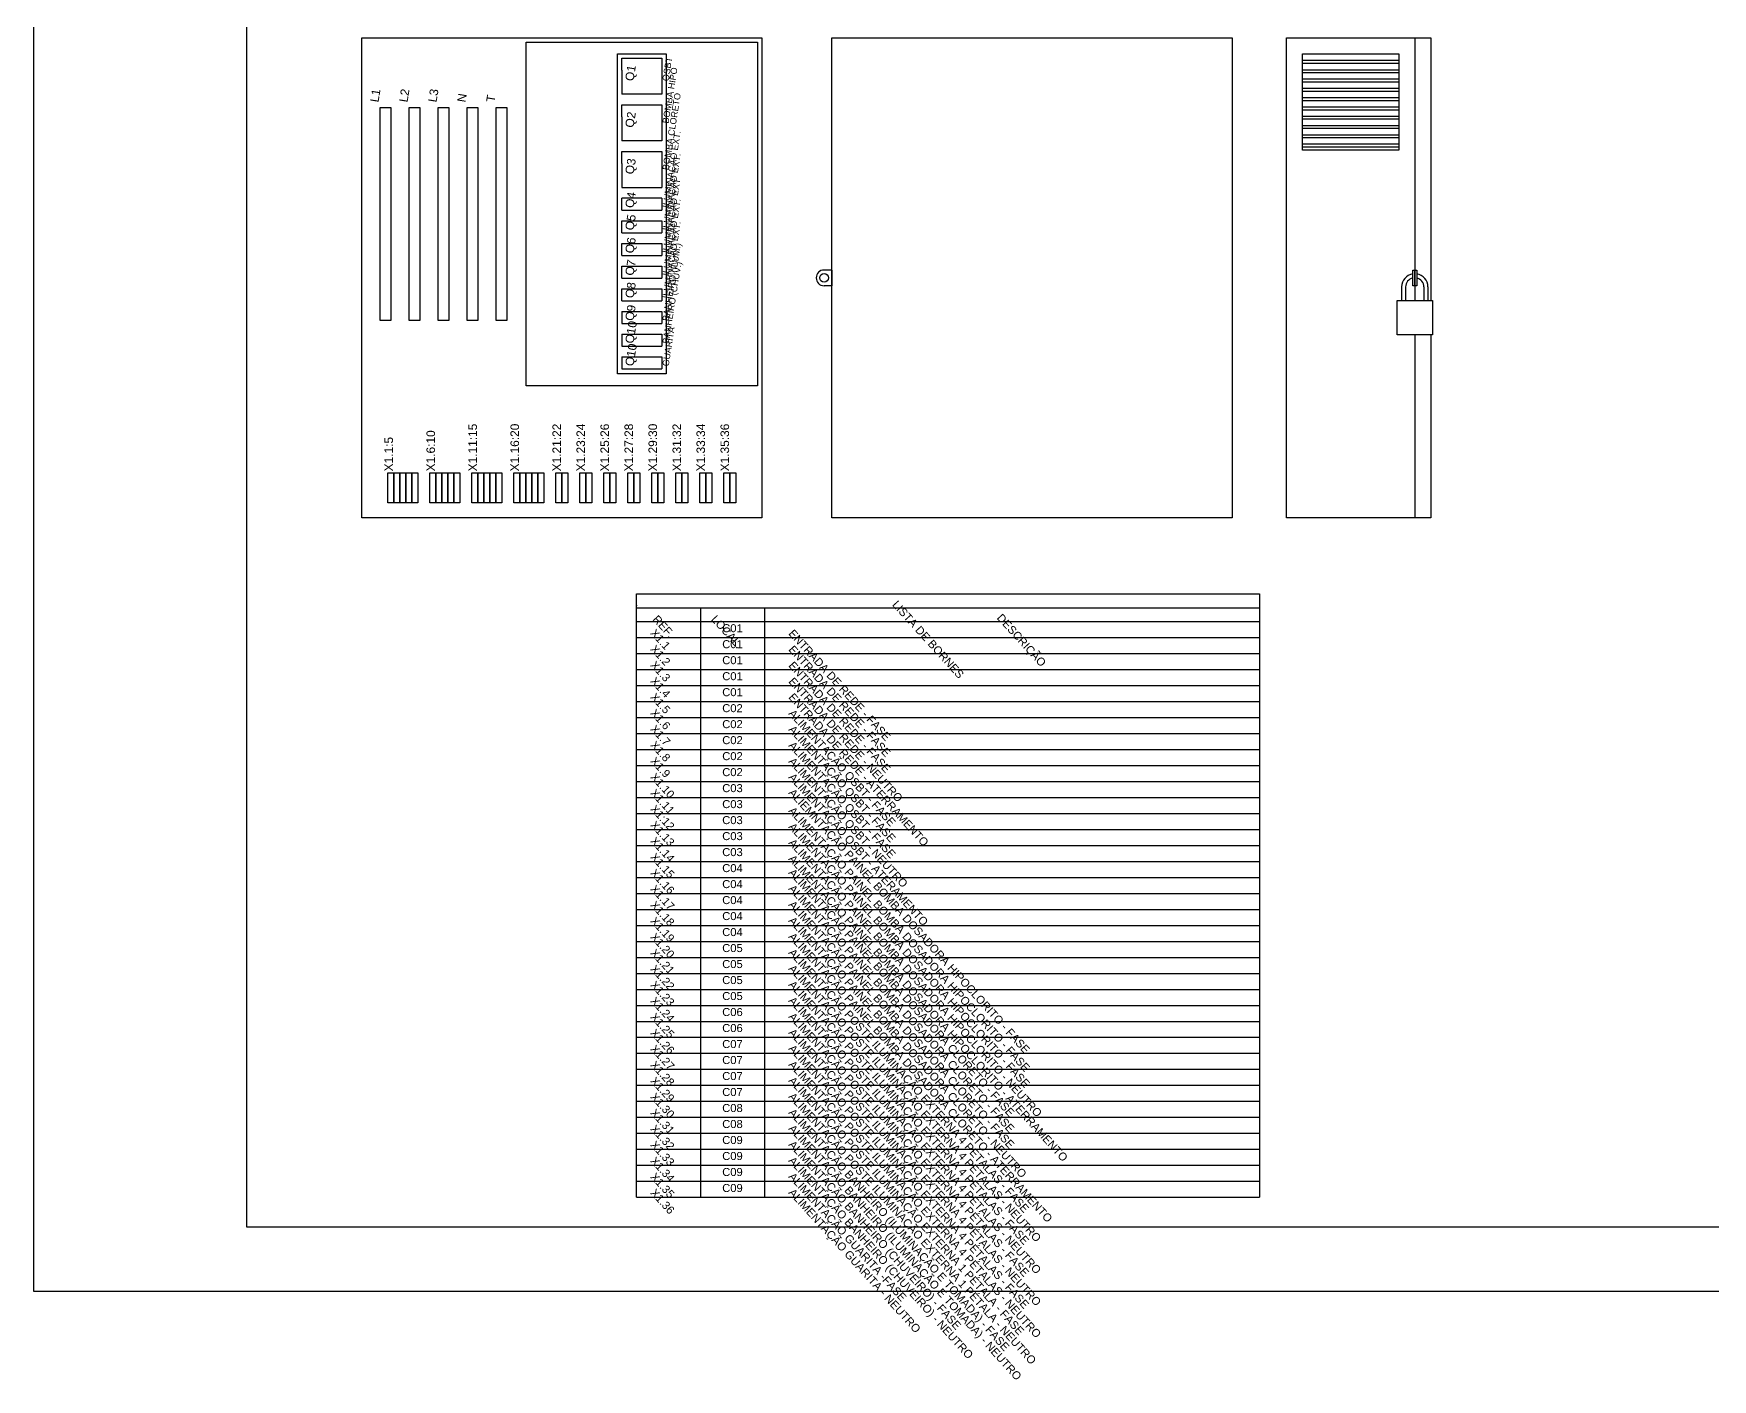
# Model space of a CAD drawing. Header units: millimetres. Extents: x 100 to 940, y 79 to 694.
# Drawn here: x 100 to 493.4, y 79.3 to 394.9 of the extents above; entities that cross this region are included whole.
import ezdxf

# ---------------------------------------------------------------- set-up
doc = ezdxf.new("R2010")
doc.units = ezdxf.units.MM
doc.styles.add('Annotative', font='Arial.ttf')
doc.styles.add('Notes', font='Arial.ttf', dxfattribs={"height": 3})

msp = doc.modelspace()

# ---------------------------------------------------------------- linework, layer by layer
for p, q in [((423.65, 393.82), (423.65, 332.3)), ((237.84, 389.06), (247.21, 389.06)), ((237.84, 386.25), (237.84, 389.06)), ((237.84, 386.25), (237.84, 380.62)), ((247.21, 389.06), (247.21, 386.25)), ((247.21, 386.25), (247.21, 380.62)), ((419.9, 388.56), (397.37, 388.56)), ((397.37, 387.89), (419.9, 387.89)), ((397.37, 386.38), (419.9, 386.38)), ((397.37, 385.71), (419.9, 385.71)), ((397.37, 384.21), (419.9, 384.21)), ((397.37, 383.53), (419.9, 383.53)), ((397.37, 382.03), (419.9, 382.03)), ((247.21, 380.62), (237.84, 380.62)), ((237.84, 378.12), (247.21, 378.12)), ((237.84, 375.31), (237.84, 378.12)), ((247.21, 378.12), (247.21, 375.31)), ((397.37, 381.35), (419.9, 381.35)), ((397.37, 379.85), (419.9, 379.85)), ((397.37, 379.17), (419.9, 379.17)), ((397.37, 377.67), (419.9, 377.67)), ((237.84, 375.31), (237.84, 369.68)), ((247.21, 375.31), (247.21, 369.68)), ((397.37, 377), (419.9, 377)), ((397.37, 375.5), (419.9, 375.5)), ((397.37, 374.82), (419.9, 374.82)), ((397.37, 373.32), (419.9, 373.32)), ((397.37, 372.64), (419.9, 372.64)), ((397.37, 371.14), (419.9, 371.14)), ((397.37, 370.46), (419.9, 370.46)), ((247.21, 369.68), (237.84, 369.68)), ((237.84, 367.18), (247.21, 367.18)), ((237.84, 364.37), (237.84, 367.18)), ((247.21, 367.18), (247.21, 364.37)), ((397.37, 368.96), (419.9, 368.96)), ((397.37, 368.29), (419.9, 368.29)), ((237.84, 364.37), (237.84, 358.75)), ((247.21, 364.37), (247.21, 358.75)), ((237.84, 358.75), (247.21, 358.75)), ((247.21, 356.25), (237.84, 356.25)), ((237.84, 353.43), (237.84, 356.25)), ((247.21, 356.25), (247.21, 353.43)), ((237.84, 353.43), (247.21, 353.43)), ((237.84, 350.93), (247.21, 350.93)), ((237.84, 348.12), (237.84, 350.93)), ((247.21, 350.93), (247.21, 348.12)), ((237.84, 348.12), (247.21, 348.12)), ((237.84, 345.62), (247.21, 345.62)), ((237.84, 342.81), (237.84, 345.62)), ((237.84, 342.81), (247.21, 342.81)), ((247.21, 345.62), (247.21, 342.81)), ((237.84, 340.31), (247.21, 340.31)), ((237.84, 337.5), (237.84, 340.31)), ((247.21, 340.31), (247.21, 337.5)), ((287.08, 339.41), (285.23, 339.41)), ((287.08, 339.41), (287.08, 335.72)), ((237.84, 337.5), (247.21, 337.5)), ((237.84, 335), (247.21, 335)), ((237.84, 332.18), (237.84, 335)), ((247.21, 335), (247.21, 332.18)), ((287.08, 335.72), (285.23, 335.72)), ((237.84, 332.18), (247.21, 332.18)), ((237.84, 329.68), (247.21, 329.68)), ((237.84, 329.68), (237.84, 326.87)), ((237.84, 326.87), (247.21, 326.87)), ((247.21, 329.68), (247.21, 326.87)), ((237.84, 324.37), (247.21, 324.37)), ((237.84, 324.37), (237.84, 321.56)), ((247.21, 324.37), (247.21, 321.56)), ((423.65, 324.23), (423.65, 281.32)), ((237.84, 321.56), (247.21, 321.56)), ((237.84, 319.06), (247.21, 319.06)), ((237.84, 319.06), (237.84, 316.25)), ((247.21, 319.06), (247.21, 316.25)), ((237.84, 316.25), (247.21, 316.25)), ((241.28, 122), (241.28, 263.47)), ((241.28, 263.47), (387.29, 263.47)), ((241.28, 260.21), (387.29, 260.21)), ((256.28, 260.21), (256.28, 122)), ((271.28, 260.21), (271.28, 122)), ((387.29, 263.47), (387.29, 122)), ((241.28, 257), (387.29, 257)), ((241.28, 253.25), (387.29, 253.25)), ((241.28, 249.5), (387.29, 249.5)), ((241.28, 245.75), (387.29, 245.75)), ((241.28, 242), (387.29, 242)), ((241.28, 238.25), (387.29, 238.25)), ((241.28, 234.5), (387.29, 234.5)), ((241.28, 230.75), (387.29, 230.75)), ((241.28, 227), (387.29, 227)), ((241.28, 223.25), (387.29, 223.25)), ((241.28, 219.5), (387.29, 219.5)), ((241.28, 215.75), (387.29, 215.75)), ((241.28, 212), (387.29, 212)), ((241.28, 208.25), (387.29, 208.25)), ((241.28, 204.5), (387.29, 204.5)), ((241.28, 200.75), (387.29, 200.75)), ((241.28, 197), (387.29, 197)), ((241.28, 193.25), (387.29, 193.25)), ((241.28, 189.5), (387.29, 189.5)), ((241.28, 185.75), (387.29, 185.75)), ((241.28, 182), (387.29, 182)), ((241.28, 178.25), (387.29, 178.25)), ((241.28, 174.5), (387.29, 174.5)), ((241.28, 170.75), (387.29, 170.75)), ((241.28, 167), (387.29, 167)), ((241.28, 163.25), (387.29, 163.25)), ((241.28, 159.5), (387.29, 159.5)), ((241.28, 155.75), (387.29, 155.75)), ((241.28, 152), (387.29, 152)), ((241.28, 152), (387.29, 152)), ((241.28, 148.25), (387.29, 148.25)), ((241.28, 144.5), (387.29, 144.5)), ((241.28, 140.75), (387.29, 140.75)), ((241.28, 137), (387.29, 137)), ((241.28, 133.25), (387.29, 133.25)), ((241.28, 129.5), (387.29, 129.5)), ((241.28, 125.75), (387.29, 125.75)), ((241.28, 122), (387.29, 122))]:
    msp.add_line(p, q)
at = {"linetype": 'Continuous'}
for p, q in [((423.65, 335.72), (423.65, 339.41)), ((420.55, 335.43), (420.55, 332.3)), ((421.51, 335.43), (421.51, 332.3)), ((425.79, 335.43), (425.79, 332.3)), ((426.75, 335.43), (426.75, 332.3))]:
    msp.add_line(p, q, dxfattribs=at)
for points in [[(100, 100), (940, 100), (940, 693.94), (100, 693.94)], [(150, 679), (925, 679), (925, 115), (150, 115)], [(176.9, 393.82), (270.65, 393.82), (270.65, 281.32), (176.9, 281.32)], [(287.08, 393.82), (380.83, 393.82), (380.83, 281.32), (287.08, 281.32)], [(215.4, 392.82), (269.65, 392.82), (269.65, 312.28), (215.4, 312.28)], [(236.84, 390.06), (248.21, 390.06), (248.21, 315.04), (236.84, 315.04)], [(397.37, 390.06), (419.9, 390.06), (419.9, 367.54), (397.37, 367.54)], [(181.2, 377.55), (183.7, 377.55), (183.7, 327.55), (181.2, 327.55)], [(188, 377.55), (190.5, 377.55), (190.5, 327.55), (188, 327.55)], [(194.8, 377.55), (197.3, 377.55), (197.3, 327.55), (194.8, 327.55)], [(201.6, 377.55), (204.1, 377.55), (204.1, 327.55), (201.6, 327.55)], [(208.4, 377.55), (210.9, 377.55), (210.9, 327.55), (208.4, 327.55)], [(182.99, 284.83), (182.99, 291.86), (184.4, 291.86), (184.4, 284.83)], [(184.4, 284.83), (184.4, 291.86), (185.81, 291.86), (185.81, 284.83)], [(185.81, 284.83), (185.81, 291.86), (187.21, 291.86), (187.21, 284.83)], [(187.21, 284.83), (187.21, 291.86), (188.62, 291.86), (188.62, 284.83)], [(188.62, 284.83), (188.62, 291.86), (190.02, 291.86), (190.02, 284.83)], [(192.84, 284.83), (192.84, 291.86), (194.24, 291.86), (194.24, 284.83)], [(194.24, 284.83), (194.24, 291.86), (195.65, 291.86), (195.65, 284.83)], [(195.65, 284.83), (195.65, 291.86), (197.06, 291.86), (197.06, 284.83)], [(197.06, 284.83), (197.06, 291.86), (198.46, 291.86), (198.46, 284.83)], [(198.46, 284.83), (198.46, 291.86), (199.87, 291.86), (199.87, 284.83)], [(202.68, 284.83), (202.68, 291.86), (204.09, 291.86), (204.09, 284.83)], [(204.09, 284.83), (204.09, 291.86), (205.49, 291.86), (205.49, 284.83)], [(205.49, 284.83), (205.49, 291.86), (206.9, 291.86), (206.9, 284.83)], [(206.9, 284.83), (206.9, 291.86), (208.31, 291.86), (208.31, 284.83)], [(208.31, 284.83), (208.31, 291.86), (209.71, 291.86), (209.71, 284.83)], [(212.52, 284.83), (212.52, 291.86), (213.93, 291.86), (213.93, 284.83)], [(213.93, 284.83), (213.93, 291.86), (215.34, 291.86), (215.34, 284.83)], [(215.34, 284.83), (215.34, 291.86), (216.74, 291.86), (216.74, 284.83)], [(216.74, 284.83), (216.74, 291.86), (218.15, 291.86), (218.15, 284.83)], [(218.15, 284.83), (218.15, 291.86), (219.56, 291.86), (219.56, 284.83)], [(222.37, 284.83), (222.37, 291.86), (223.77, 291.86), (223.77, 284.83)], [(223.77, 284.83), (223.77, 291.86), (225.18, 291.86), (225.18, 284.83)], [(227.99, 284.83), (227.99, 291.86), (229.4, 291.86), (229.4, 284.83)], [(229.4, 284.83), (229.4, 291.86), (230.81, 291.86), (230.81, 284.83)], [(233.62, 284.83), (233.62, 291.86), (235.02, 291.86), (235.02, 284.83)], [(235.02, 284.83), (235.02, 291.86), (236.43, 291.86), (236.43, 284.83)], [(239.24, 284.83), (239.24, 291.86), (240.65, 291.86), (240.65, 284.83)], [(240.65, 284.83), (240.65, 291.86), (242.06, 291.86), (242.06, 284.83)], [(244.87, 284.83), (244.87, 291.86), (246.27, 291.86), (246.27, 284.83)], [(246.27, 284.83), (246.27, 291.86), (247.68, 291.86), (247.68, 284.83)], [(250.49, 284.83), (250.49, 291.86), (251.9, 291.86), (251.9, 284.83)], [(251.9, 284.83), (251.9, 291.86), (253.31, 291.86), (253.31, 284.83)], [(256.12, 284.83), (256.12, 291.86), (257.52, 291.86), (257.52, 284.83)], [(257.52, 284.83), (257.52, 291.86), (258.93, 291.86), (258.93, 284.83)], [(261.74, 284.83), (261.74, 291.86), (263.15, 291.86), (263.15, 284.83)], [(263.15, 284.83), (263.15, 291.86), (264.56, 291.86), (264.56, 284.83)]]:
    msp.add_lwpolyline(points, close=True)
msp.add_lwpolyline([(427.41, 324.23), (427.41, 281.32), (393.62, 281.32), (393.62, 393.82), (427.41, 393.82), (427.41, 332.3)])
for points in [[(423.2, 339.41), (424.11, 339.41), (424.11, 335.72), (423.2, 335.72)], [(419.51, 332.3), (427.79, 332.3), (427.79, 324.23), (419.51, 324.23)]]:
    msp.add_lwpolyline(points, close=True, dxfattribs=at)
msp.add_circle((285.23, 337.57), 1.01)
msp.add_arc((285.23, 337.57), 1.84, 90, 270)
for radius, start, end in [(3.1, 98.4631, 180), (3.1, 0, 81.5369), (2.14, 102.3098, 180), (2.14, 0, 77.6902)]:
    msp.add_arc((423.65, 335.43), radius, start, end, dxfattribs=at)
msp.add_point((241.28, 260.75))
msp.add_point((241.28, 260.75))

# ---------------------------------------------------------------- texts
for s, height, rotation, style, p in [('Q1', 2, 80.899, 'Notes', (240.56, 383.6)), ('BOMBA HIPO', 1.5, 80.899, 'Notes', (248.8, 373.68)), ('QSBT', 1.5, 80.899, 'Notes', (248.8, 383.6)), ('L2', 2, 80.899, 'Notes', (187.61, 378.63)), ('L3', 2, 80.899, 'Notes', (194.41, 378.63)), ('L1', 2, 80.899, 'Notes', (180.81, 378.63)), ('N', 2, 80.899, 'Notes', (201.21, 378.63)), ('T', 2, 80.899, 'Notes', (208.01, 378.63)), ('BOMBA CLORETO', 1.5, 80.899, 'Notes', (248.8, 362.74)), ('Q2', 2, 80.899, 'Notes', (240.56, 372.67)), ('ILUMINAÇÃO EXT.', 1.5, 80.899, 'Notes', (248.8, 353.91)), ('ILUMINAÇÃO EXT.', 1.5, 80.899, 'Notes', (248.8, 348.6)), ('Q3', 2, 80.899, 'Notes', (240.56, 361.73)), ('ILUMINAÇÃO EXT', 1.5, 80.899, 'Notes', (248.8, 343.29)), ('Q4', 2, 80.899, 'Notes', (240.56, 353.84)), ('ILUMINAÇÃO EXT.', 1.5, 80.899, 'Notes', (248.8, 337.98)), ('Q5', 2, 80.899, 'Notes', (240.56, 348.6)), ('ILUMINAÇÃO EXT.', 1.5, 80.899, 'Notes', (248.8, 332.66)), ('Q6', 2, 80.899, 'Notes', (240.56, 343.21)), ('BANHEIRO (ILUM.)', 1.5, 80.899, 'Notes', (248.8, 327.35)), ('Q7', 2, 80.899, 'Notes', (240.56, 337.98)), ('BANHEIRO (CHUV.)', 1.5, 80.899, 'Notes', (248.8, 322.04)), ('Q8', 2, 80.899, 'Notes', (240.56, 332.7)), ('Q9', 2, 80.899, 'Notes', (240.56, 327.38)), ('Q10', 2, 80.899, 'Notes', (240.56, 322.07)), ('GUARITA', 1.5, 80.899, 'Notes', (248.8, 316.73)), ('Q10', 2, 80.899, 'Notes', (240.56, 316.76)), ('X1.11:15', 2, 90, 'Annotative', (203.9, 292.2)), ('X1.16:20', 2, 90, 'Annotative', (213.75, 292.2)), ('X1.21:22', 2, 90, 'Annotative', (223.59, 292.2)), ('X1.23:24', 2, 90, 'Annotative', (229.22, 292.2)), ('X1.25:26', 2, 90, 'Annotative', (234.84, 292.2)), ('X1.27:28', 2, 90, 'Annotative', (240.47, 292.2)), ('X1.29:30', 2, 90, 'Annotative', (246.09, 292.2)), ('X1.31:32', 2, 90, 'Annotative', (251.72, 292.2)), ('X1.33:34', 2, 90, 'Annotative', (257.34, 292.2)), ('X1.35:36', 2, 90, 'Annotative', (262.97, 292.2)), ('X1.1:5', 2, 90, 'Annotative', (184.22, 292.2)), ('X1.6:10', 2, 90, 'Annotative', (194.06, 292.2)), ('LISTA DE BORNES', 1.875, 312.1646, 'Notes', (301.07, 260.84)), ('REF.', 1.875, 312.1646, 'Notes', (244.94, 257.42)), ('LOCAL.', 1.875, 312.1646, 'Notes', (258.65, 257.42)), ('DESCRIÇÃO', 1.875, 312.1646, 'Notes', (325.59, 257.76)), ('X1.1', 1.875, 312.1646, 'Notes', (244.39, 254.18)), ('ENTRADA DE REDE - FASE', 1.875, 312.1646, 'Notes', (276.77, 254.08)), ('X1.2', 1.875, 312.1646, 'Notes', (244.39, 250.43)), ('X1.3', 1.875, 312.1646, 'Notes', (244.39, 246.68)), ('ENTRADA DE REDE - FASE', 1.875, 312.1646, 'Notes', (276.77, 250.33)), ('X1.4', 1.875, 312.1646, 'Notes', (244.39, 242.93)), ('ENTRADA DE REDE - FASE', 1.875, 312.1646, 'Notes', (276.77, 246.58)), ('ENTRADA DE REDE - NEUTRO', 1.875, 312.1646, 'Notes', (276.77, 242.83)), ('X1.5', 1.875, 312.1646, 'Notes', (244.39, 239.18)), ('ENTRADA DE REDE - ATERRAMENTO', 1.875, 312.1646, 'Notes', (276.77, 239.14)), ('X1.6', 1.875, 312.1646, 'Notes', (244.39, 235.43)), ('X1.7', 1.875, 312.1646, 'Notes', (244.39, 231.68)), ('ALIMENTAÇÃO QSBT - FASE', 1.875, 312.1646, 'Notes', (276.77, 235.33)), ('ALIMENTAÇÃO QSBT - FASE', 1.875, 312.1646, 'Notes', (276.77, 231.58)), ('X1.8', 1.875, 312.1646, 'Notes', (244.39, 227.93)), ('ALIMENTAÇÃO QSBT - FASE', 1.875, 312.1646, 'Notes', (276.77, 227.83)), ('X1.9', 1.875, 312.1646, 'Notes', (244.39, 224.18)), ('ALIMENTAÇÃO QSBT - NEUTRO', 1.875, 312.1646, 'Notes', (276.77, 224.08)), ('X1.10', 1.875, 312.1646, 'Notes', (244.39, 220.43)), ('ALIMENTAÇÃO QSBT - ATERAMENTO', 1.875, 312.1646, 'Notes', (276.77, 220.39)), ('X1.11', 1.875, 312.1646, 'Notes', (244.39, 216.68)), ('ALIEMNTAÇÃO PAINEL BOMBA DOSADORA HIPOCLORITO - FASE', 1.875, 312.1646, 'Notes', (276.77, 216.75)), ('X1:12', 1.875, 312.1646, 'Notes', (244.39, 212.93)), ('ALIMENTAÇÃO PAINEL BOMBA DOSADORA HIPOCLORITO - FASE', 1.875, 312.1646, 'Notes', (276.77, 212.51)), ('X1.13', 1.875, 312.1646, 'Notes', (244.39, 209.18)), ('ALIMENTAÇÃO PAINEL BOMBA DOSADORA HIPOCLORITO - FASE', 1.875, 312.1646, 'Notes', (276.77, 208.76)), ('X1.14', 1.875, 312.1646, 'Notes', (244.39, 205.43)), ('ALIMENTAÇÃO PAINEL BOMBA DOSADORA HIPOCLORITO - NEUTRO', 1.875, 312.1646, 'Notes', (276.77, 205.01)), ('X1.15', 1.875, 312.1646, 'Notes', (244.39, 201.68)), ('ALIMENTAÇÃO PAINEL BOMBA DOSADORA HIPOCLORITO - ATERRAMENTO', 1.875, 312.1646, 'Notes', (276.77, 201.26)), ('X1.16', 1.875, 312.1646, 'Notes', (244.39, 197.93)), ('ALIMENTAÇÃO PAINEL BOMBA DOSADORA CLORETO - FASE', 1.875, 312.1646, 'Notes', (276.77, 198)), ('X1.17', 1.875, 312.1646, 'Notes', (244.39, 194.18)), ('ALIMENTAÇÃO PAINEL BOMBA DOSADORA CLORETO - FASE', 1.875, 312.1646, 'Notes', (276.77, 194.25)), ('X1.18', 1.875, 312.1646, 'Notes', (244.39, 190.43)), ('ALIMENTAÇÃO PAINEL BOMBA DOSADORA CLORETO - FASE', 1.875, 312.1646, 'Notes', (276.77, 190.5)), ('X1.19', 1.875, 312.1646, 'Notes', (244.39, 186.68)), ('ALIMENTAÇÃO PAINEL BOMBA DOSADORA CLORETO - NEUTRO', 1.875, 312.1646, 'Notes', (276.77, 186.75)), ('X1.20', 1.875, 312.1646, 'Notes', (244.39, 182.93)), ('ALIMENTAÇÃO PAINEL BOMBA DOSADORA CLORETO - ATERRAMENTO', 1.875, 312.1646, 'Notes', (276.77, 183)), ('X1.21', 1.875, 312.1646, 'Notes', (244.39, 179.18)), ('ALIMENTAÇÃO POSTE ILUMINAÇÃO EXTERNA 4 PÉTALAS - FASE', 1.875, 312.1646, 'Notes', (276.77, 179.25)), ('X1.22', 1.875, 312.1646, 'Notes', (244.39, 175.43)), ('ALIMENTAÇÃO POSTE ILUMINAÇÃO EXTERNA 4 PÉTALAS - NEUTRO', 1.875, 312.1646, 'Notes', (276.77, 175.5)), ('X1.23', 1.875, 312.1646, 'Notes', (244.39, 171.68)), ('ALIMENTAÇÃO POSTE ILUMINAÇÃO EXTERNA 4 PÉTALAS - FASE', 1.875, 312.1646, 'Notes', (276.77, 171.75)), ('X1.24', 1.875, 312.1646, 'Notes', (244.39, 167.93)), ('X1.25', 1.875, 312.1646, 'Notes', (244.39, 164.18)), ('ALIMENTAÇÃO POSTE ILUMINAÇÃO EXTERNA 4 PÉTALAS - NEUTRO', 1.875, 312.1646, 'Notes', (276.77, 168)), ('X1.26', 1.875, 312.1646, 'Notes', (244.39, 160.43)), ('ALIMENTAÇÃO POSTE ILUMINAÇÃO EXTERNA 4 PÉTALAS - FASE', 1.875, 312.1646, 'Notes', (276.77, 164.25)), ('X1.27', 1.875, 312.1646, 'Notes', (244.39, 156.68)), ('ALIMENTAÇÃO POSTE ILUMINAÇÃO EXTERNA 4 PÉTALAS - NEUTRO', 1.875, 312.1646, 'Notes', (276.77, 160.5)), ('ALIMENTAÇÃO POSTE ILUMINAÇÃO EXTERNA 4 PÉTALAS - FASE', 1.875, 312.1646, 'Notes', (276.77, 156.75)), ('X1.28', 1.875, 312.1646, 'Notes', (244.39, 152.93)), ('ALIMENTAÇÃO POSTE ILUMINAÇÃO EXTERNA 4 PÉTALAS - NEUTRO', 1.875, 312.1646, 'Notes', (276.77, 153)), ('X1.29', 1.875, 312.1646, 'Notes', (244.39, 149.18)), ('ALIMENTAÇÃO POSTE ILUMINAÇÃO EXTERNA 1 PÉTALA - FASE', 1.875, 312.1646, 'Notes', (276.77, 149.25)), ('X1.30', 1.875, 312.1646, 'Notes', (244.39, 145.43)), ('ALIMENTAÇÃO POSTE ILUMINAÇÃO EXTERNA 1 PÉTALA - NEUTRO', 1.875, 312.1646, 'Notes', (276.77, 145.5)), ('X1.31', 1.875, 312.1646, 'Notes', (244.39, 141.68)), ('ALIMENTAÇÃO BANHEIRO (ILUMINAÇÃO E TOMADA) - FASE', 1.875, 312.1646, 'Notes', (276.77, 141.75)), ('X1.32', 1.875, 312.1646, 'Notes', (244.39, 137.93)), ('ALIMENTAÇÃO BANHEIRO (ILUMINAÇÃO E TOMADA) - NEUTRO', 1.875, 312.1646, 'Notes', (276.77, 138)), ('X1.33', 1.875, 312.1646, 'Notes', (244.39, 134.18)), ('ALIMENTAÇÃO BANHEIRO (CHUVEIRO) - FASE', 1.875, 312.1646, 'Notes', (276.77, 134.25)), ('X1.34', 1.875, 312.1646, 'Notes', (244.39, 130.43)), ('ALIMENTAÇÃO BANHEIRO (CHUVEIRO) - NEUTRO', 1.875, 312.1646, 'Notes', (276.77, 130.5)), ('X1.35', 1.875, 312.1646, 'Notes', (244.39, 126.68)), ('ALIMENTAÇÃO GUARITA -FASE', 1.875, 312.1646, 'Notes', (276.77, 126.75)), ('X1.36', 1.875, 312.1646, 'Notes', (244.39, 122.93)), ('ALIMENTAÇÃO GUARITA - NEUTRO', 1.875, 312.1646, 'Notes', (276.77, 123))]:
    msp.add_text(s, height=height, rotation=rotation, dxfattribs=dict(style=style)).set_placement(p)
at = {"style": 'Notes'}
for s, p in [('C01', (261.37, 254.49)), ('C01', (261.37, 250.74)), ('C01', (261.37, 246.99)), ('C01', (261.37, 243.24)), ('C01', (261.37, 239.49)), ('C02', (261.37, 235.74)), ('C02', (261.37, 231.99)), ('C02', (261.37, 228.24)), ('C02', (261.37, 224.49)), ('C02', (261.37, 220.74)), ('C03', (261.37, 216.99)), ('C03', (261.37, 213.24)), ('C03', (261.37, 209.49)), ('C03', (261.37, 205.74)), ('C03', (261.37, 201.99)), ('C04', (261.37, 198.24)), ('C04', (261.37, 194.49)), ('C04', (261.37, 190.74)), ('C04', (261.37, 186.99)), ('C04', (261.37, 183.24)), ('C05', (261.37, 179.49)), ('C05', (261.37, 175.74)), ('C05', (261.37, 171.99)), ('C05', (261.37, 168.24)), ('C06', (261.37, 164.49)), ('C06', (261.37, 160.74)), ('C07', (261.37, 156.99)), ('C07', (261.37, 153.24)), ('C07', (261.37, 149.49)), ('C07', (261.37, 145.74)), ('C08', (261.37, 141.99)), ('C08', (261.37, 138.24)), ('C09', (261.37, 134.49)), ('C09', (261.37, 130.74)), ('C09', (261.37, 126.99)), ('C09', (261.37, 123.24))]:
    msp.add_text(s, height=1.875, dxfattribs=at).set_placement(p)

doc.saveas('drawing.dxf')
